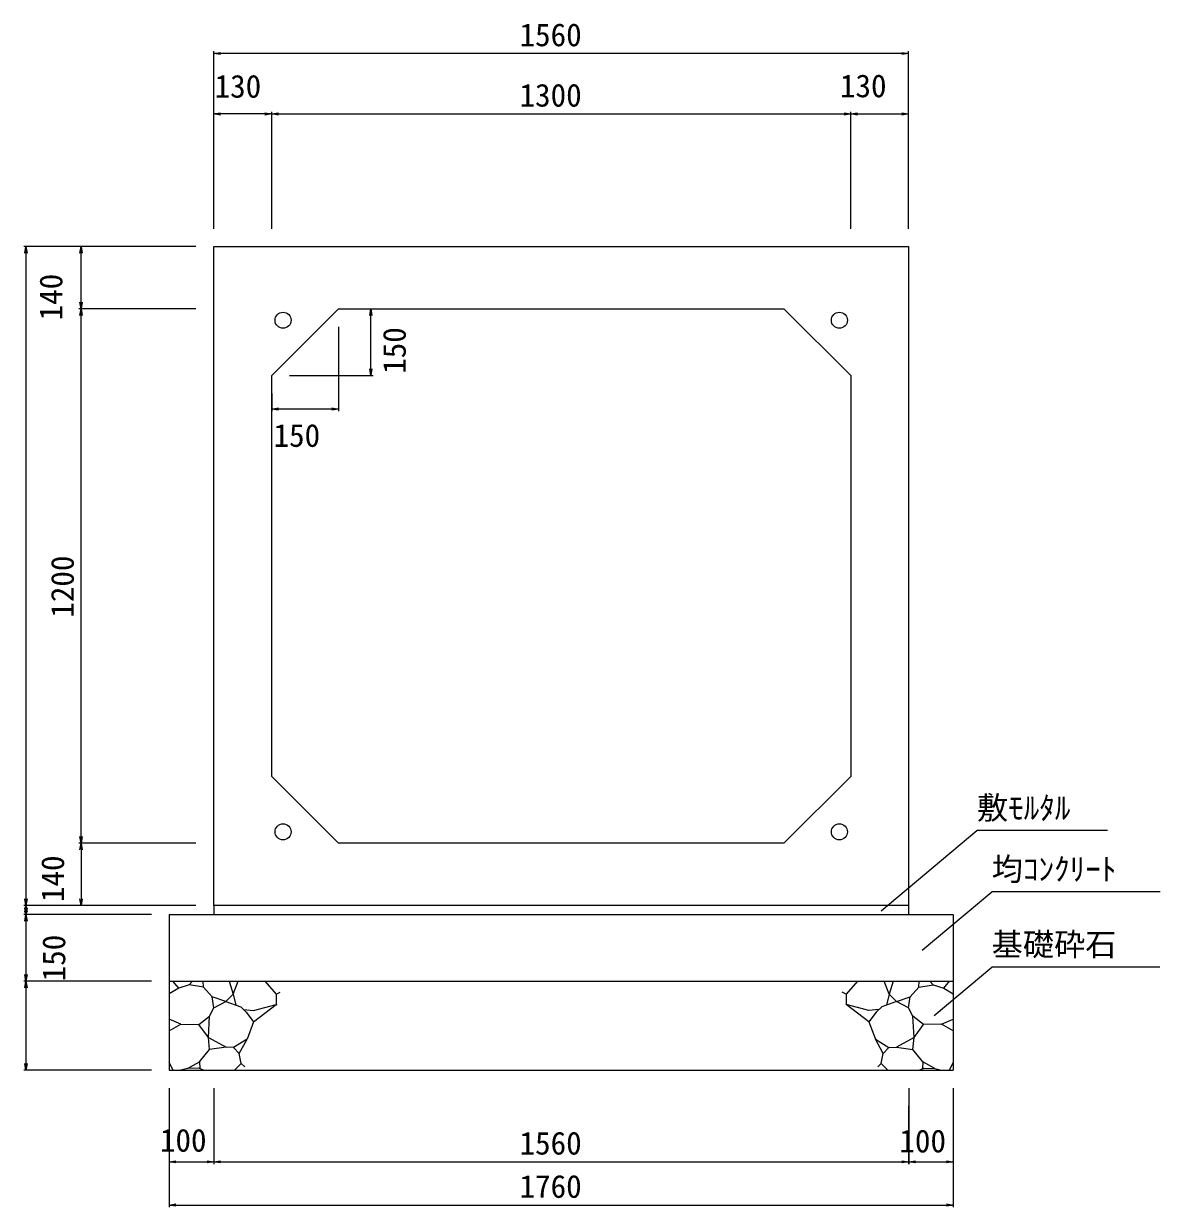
# Model space of a CAD drawing. Units: millimetres on the paper. Extents: x 0 to 841, y 0 to 594.
# Drawn here: x 200.3 to 327.9, y 184.3 to 317.2 of the extents above; entities that cross this region are included whole.
import ezdxf
from ezdxf.enums import TextEntityAlignment as Align

# ---------------------------------------------------------------- set-up
doc = ezdxf.new("R2010")
doc.units = ezdxf.units.MM
for name, color, linetype, lineweight in [('D-STR-DIM（寸法）', 7, 'Continuous', 18), ('D-STR-HTXT（旗揚げ）', 4, 'Continuous', 18), ('D-STR-STRn（構造物）', 5, 'Continuous', 18), ('D-STR（構造物外形線）', 1, 'Continuous', 18)]:
    doc.layers.add(name, color=color, linetype=linetype, lineweight=lineweight)
doc.layers.add('D-STR-TXT（文字）', color=7, linetype='Continuous')
doc.styles.add('ＭＳ ゴシック', font='')
doc.styles.get('ＭＳ ゴシック').set_extended_font_data('MS Gothic')

msp = doc.modelspace()

# ---------------------------------------------------------------- linework, layer by layer
at = {"layer": 'D-STR-DIM（寸法）'}
for p, q in [((221.673, 294.168), (221.673, 314.09)), ((221.673, 313.84), (222.423, 313.965)), ((221.673, 313.84), (221.773, 313.84)), ((222.423, 313.715), (221.673, 313.84)), ((299.573, 313.84), (221.773, 313.84)), ((298.923, 313.965), (299.673, 313.84)), ((299.673, 313.84), (298.923, 313.715)), ((299.673, 313.84), (299.573, 313.84)), ((299.673, 294.168), (299.673, 314.09)), ((221.673, 294.168), (221.673, 307.309)), ((221.673, 307.059), (222.423, 307.184)), ((221.673, 307.059), (221.773, 307.059)), ((222.423, 306.934), (221.673, 307.059)), ((228.073, 307.059), (221.773, 307.059)), ((227.423, 307.184), (228.173, 307.059)), ((228.173, 307.059), (227.423, 306.934)), ((228.173, 307.059), (228.073, 307.059)), ((228.173, 294.168), (228.173, 307.309)), ((228.173, 294.168), (228.173, 307.309)), ((228.173, 307.059), (228.923, 307.184)), ((228.173, 307.059), (228.273, 307.059)), ((228.923, 306.934), (228.173, 307.059)), ((228.273, 307.059), (293.073, 307.059)), ((292.423, 307.184), (293.173, 307.059)), ((293.173, 307.059), (292.423, 306.934)), ((293.173, 307.059), (293.073, 307.059)), ((293.173, 294.168), (293.173, 307.309)), ((293.173, 296.168), (293.173, 307.309)), ((293.173, 307.059), (293.923, 307.184)), ((293.173, 307.059), (293.273, 307.059)), ((293.923, 306.934), (293.173, 307.059)), ((293.273, 307.059), (299.573, 307.059)), ((298.923, 307.184), (299.673, 307.059)), ((299.673, 307.059), (298.923, 306.934)), ((299.673, 307.059), (299.573, 307.059)), ((299.673, 294.168), (299.673, 307.309)), ((219.673, 292.168), (200.337, 292.168)), ((200.462, 291.418), (200.587, 292.168)), ((200.587, 292.168), (200.587, 292.068)), ((200.587, 292.168), (200.712, 291.418)), ((200.587, 292.068), (200.587, 218.268)), ((219.673, 292.168), (206.533, 292.168)), ((206.658, 291.418), (206.783, 292.168)), ((206.783, 292.168), (206.783, 292.068)), ((206.783, 292.168), (206.908, 291.418)), ((206.783, 285.268), (206.783, 292.068)), ((206.783, 285.168), (206.658, 285.918)), ((206.908, 285.918), (206.783, 285.168)), ((219.673, 285.168), (206.533, 285.168)), ((219.673, 285.168), (206.533, 285.168)), ((206.658, 284.418), (206.783, 285.168)), ((206.783, 285.168), (206.783, 285.268)), ((206.783, 285.168), (206.783, 285.068)), ((206.783, 285.168), (206.908, 284.418)), ((206.783, 225.268), (206.783, 285.068)), ((237.673, 285.168), (239.549, 285.168)), ((239.174, 284.418), (239.299, 285.168)), ((239.299, 285.168), (239.299, 285.068)), ((239.299, 285.168), (239.424, 284.418)), ((239.299, 277.768), (239.299, 285.068)), ((235.673, 283.168), (235.673, 273.671)), ((239.299, 277.668), (239.174, 278.418)), ((239.424, 278.418), (239.299, 277.668)), ((230.173, 277.668), (239.549, 277.668)), ((239.299, 277.668), (239.299, 277.768)), ((228.173, 275.668), (228.173, 273.671)), ((228.173, 273.921), (228.923, 274.046)), ((228.173, 273.921), (228.273, 273.921)), ((228.923, 273.796), (228.173, 273.921)), ((235.573, 273.921), (228.273, 273.921)), ((234.923, 274.046), (235.673, 273.921)), ((235.673, 273.921), (234.923, 273.796)), ((235.673, 273.921), (235.573, 273.921)), ((219.673, 225.168), (206.533, 225.168)), ((219.673, 225.168), (206.533, 225.168)), ((206.783, 225.168), (206.658, 225.918)), ((206.658, 224.418), (206.783, 225.168)), ((206.908, 225.918), (206.783, 225.168)), ((206.783, 225.168), (206.783, 225.268)), ((206.783, 225.168), (206.783, 225.068)), ((206.783, 225.168), (206.908, 224.418)), ((206.783, 225.068), (206.783, 218.268)), ((219.673, 218.168), (200.337, 218.168)), ((219.673, 218.168), (200.337, 218.168)), ((200.587, 218.168), (200.462, 218.918)), ((200.462, 217.418), (200.587, 218.168)), ((200.712, 218.918), (200.587, 218.168)), ((200.587, 218.168), (200.587, 218.268)), ((200.587, 218.168), (200.587, 218.068)), ((200.587, 218.168), (200.712, 217.418)), ((200.587, 218.068), (200.587, 217.268)), ((219.673, 218.168), (206.533, 218.168)), ((206.783, 218.168), (206.658, 218.918)), ((206.908, 218.918), (206.783, 218.168)), ((206.783, 218.168), (206.783, 218.268)), ((214.673, 217.168), (200.337, 217.168)), ((214.673, 217.168), (200.337, 217.168)), ((200.587, 217.168), (200.462, 217.918)), ((200.462, 216.418), (200.587, 217.168)), ((200.712, 217.918), (200.587, 217.168)), ((200.587, 217.168), (200.587, 217.268)), ((200.587, 217.168), (200.587, 217.068)), ((200.587, 217.168), (200.712, 216.418)), ((200.587, 217.068), (200.587, 209.768)), ((200.587, 209.668), (200.462, 210.418)), ((200.712, 210.418), (200.587, 209.668)), ((214.673, 209.668), (200.337, 209.668)), ((214.673, 209.668), (200.337, 209.668)), ((200.462, 208.918), (200.587, 209.668)), ((200.587, 209.668), (200.587, 209.768)), ((200.587, 209.668), (200.587, 209.568)), ((200.587, 209.668), (200.712, 208.918)), ((200.587, 209.568), (200.587, 199.768)), ((214.673, 199.668), (200.337, 199.668)), ((200.587, 199.668), (200.462, 200.418)), ((200.712, 200.418), (200.587, 199.668)), ((200.587, 199.668), (200.587, 199.768)), ((216.673, 197.668), (216.673, 184.278)), ((216.673, 197.668), (216.673, 189.131)), ((221.673, 197.668), (221.673, 189.131)), ((299.677, 197.668), (299.677, 189.131)), ((304.673, 197.668), (304.673, 189.131)), ((304.673, 197.668), (304.673, 184.278)), ((221.673, 196.668), (221.673, 189.131)), ((299.673, 195.668), (299.673, 189.131)), ((216.673, 189.381), (217.423, 189.506)), ((216.673, 189.381), (216.773, 189.381)), ((217.423, 189.256), (216.673, 189.381)), ((216.773, 189.381), (221.573, 189.381)), ((220.923, 189.506), (221.673, 189.381)), ((221.673, 189.381), (220.923, 189.256)), ((221.673, 189.381), (221.573, 189.381)), ((221.673, 189.381), (222.423, 189.506)), ((221.673, 189.381), (221.773, 189.381)), ((222.423, 189.256), (221.673, 189.381)), ((221.773, 189.381), (299.573, 189.381)), ((298.923, 189.506), (299.673, 189.381)), ((299.673, 189.381), (298.923, 189.256)), ((299.673, 189.381), (299.573, 189.381)), ((299.677, 189.381), (300.427, 189.506)), ((299.677, 189.381), (299.777, 189.381)), ((300.427, 189.256), (299.677, 189.381)), ((299.777, 189.381), (304.573, 189.381)), ((303.923, 189.506), (304.673, 189.381)), ((304.673, 189.381), (303.923, 189.256)), ((304.673, 189.381), (304.573, 189.381)), ((216.673, 184.528), (217.423, 184.653)), ((216.673, 184.528), (216.773, 184.528)), ((217.423, 184.403), (216.673, 184.528)), ((216.773, 184.528), (304.573, 184.528)), ((303.923, 184.653), (304.673, 184.528)), ((304.673, 184.528), (303.923, 184.403)), ((304.673, 184.528), (304.573, 184.528))]:
    msp.add_line(p, q, dxfattribs=at)
at = {"layer": 'D-STR-HTXT（旗揚げ）'}
for p, q in [((296.606, 217.57), (307.339, 226.588)), ((322.001, 226.588), (307.339, 226.588)), ((301.199, 213.155), (308.998, 219.707)), ((327.923, 219.707), (308.998, 219.707)), ((302.524, 205.815), (308.998, 211.255)), ((327.861, 211.255), (308.998, 211.255))]:
    msp.add_line(p, q, dxfattribs=at)
at = {"layer": 'D-STR-STRn（構造物）'}
for p, q in [((221.673, 218.168), (221.673, 217.168)), ((299.673, 218.168), (299.673, 217.168)), ((216.673, 217.168), (304.673, 217.168)), ((216.673, 217.168), (216.673, 199.668)), ((304.673, 217.168), (304.673, 199.668)), ((216.673, 209.668), (304.673, 209.668)), ((217.738, 208.878), (216.673, 208.251)), ((217.738, 208.878), (217.074, 209.668)), ((218.908, 209.255), (217.738, 208.878)), ((218.908, 209.255), (219.29, 209.668)), ((220.524, 208.995), (218.908, 209.255)), ((220.524, 208.995), (220.487, 209.668)), ((221.499, 207.932), (220.524, 208.995)), ((223.395, 209.668), (223.849, 208.232)), ((223.849, 208.232), (224.409, 209.668)), ((227.398, 209.668), (228.691, 208.227)), ((293.948, 209.668), (292.656, 208.227)), ((297.497, 208.232), (296.937, 209.668)), ((297.951, 209.668), (297.497, 208.232)), ((299.847, 207.932), (300.822, 208.995)), ((300.822, 208.995), (300.859, 209.668)), ((300.822, 208.995), (302.439, 209.255)), ((302.439, 209.255), (302.056, 209.668)), ((302.439, 209.255), (303.609, 208.878)), ((303.609, 208.878), (304.272, 209.668)), ((303.609, 208.878), (304.673, 208.251)), ((221.676, 206.692), (221.499, 207.932)), ((223.046, 207.399), (221.499, 207.932)), ((221.676, 206.692), (223.046, 207.399)), ((223.849, 208.232), (223.046, 207.399)), ((223.046, 207.399), (224.699, 206.788)), ((223.849, 208.232), (224.162, 206.986)), ((228.691, 208.227), (229.128, 208.446)), ((228.691, 208.227), (228.691, 207.045)), ((292.656, 208.227), (292.218, 208.446)), ((292.656, 208.227), (292.656, 207.045)), ((298.301, 207.399), (296.647, 206.788)), ((297.497, 208.232), (297.184, 206.986)), ((297.497, 208.232), (298.301, 207.399)), ((298.301, 207.399), (299.847, 207.932)), ((299.67, 206.692), (298.301, 207.399)), ((299.67, 206.692), (299.847, 207.932)), ((221.206, 205.748), (221.676, 206.692)), ((224.699, 206.788), (225.311, 206.206)), ((225.005, 206.497), (226.128, 206.389)), ((225.311, 206.206), (226.138, 205.105)), ((226.128, 206.389), (228.691, 207.045)), ((226.138, 205.105), (228.691, 207.045)), ((228.691, 207.045), (228.741, 207.034)), ((292.656, 207.045), (292.605, 207.034)), ((295.219, 206.389), (292.656, 207.045)), ((295.208, 205.105), (292.656, 207.045)), ((296.035, 206.206), (295.208, 205.105)), ((296.341, 206.497), (295.219, 206.389)), ((296.647, 206.788), (296.035, 206.206)), ((300.141, 205.748), (299.67, 206.692)), ((217.969, 204.849), (216.673, 205.395)), ((216.673, 204.112), (217.969, 204.849)), ((217.969, 204.849), (220.006, 204.815)), ((220.006, 204.815), (221.206, 205.748)), ((221.064, 203.347), (220.006, 204.815)), ((221.064, 203.347), (221.206, 205.748)), ((226.138, 205.105), (225.411, 203.161)), ((295.208, 205.105), (295.936, 203.161)), ((300.283, 203.347), (300.141, 205.748)), ((301.34, 204.815), (300.141, 205.748)), ((300.283, 203.347), (301.34, 204.815)), ((303.377, 204.849), (301.34, 204.815)), ((303.377, 204.849), (304.673, 205.395)), ((304.673, 204.112), (303.377, 204.849)), ((221.191, 201.995), (221.064, 203.347)), ((221.064, 203.347), (223.05, 202.272)), ((223.05, 202.272), (221.191, 201.995)), ((223.889, 202.209), (223.05, 202.272)), ((225.411, 203.161), (223.889, 202.209)), ((223.889, 202.209), (224.522, 201.56)), ((224.522, 201.56), (225.411, 203.161)), ((296.824, 201.56), (295.936, 203.161)), ((295.936, 203.161), (297.457, 202.209)), ((297.457, 202.209), (296.824, 201.56)), ((297.457, 202.209), (298.296, 202.272)), ((300.283, 203.347), (298.296, 202.272)), ((298.296, 202.272), (300.156, 201.995)), ((300.156, 201.995), (300.283, 203.347)), ((220.091, 200.6), (221.191, 201.995)), ((224.76, 200.421), (224.522, 201.56)), ((296.587, 200.421), (296.824, 201.56)), ((301.255, 200.6), (300.156, 201.995)), ((217.1, 199.668), (216.673, 200.557)), ((216.673, 199.668), (304.673, 199.668)), ((218.727, 199.852), (217.968, 199.668)), ((218.727, 199.852), (220.091, 200.6)), ((219.983, 199.898), (218.727, 199.852)), ((220.508, 199.668), (219.983, 199.898)), ((220.091, 200.6), (220.117, 199.903)), ((224.006, 199.668), (224.76, 200.421)), ((224.76, 200.421), (225.15, 200.058)), ((296.587, 200.421), (296.197, 200.058)), ((297.34, 199.668), (296.587, 200.421)), ((300.838, 199.668), (301.363, 199.898)), ((301.255, 200.6), (301.23, 199.903)), ((302.62, 199.852), (301.255, 200.6)), ((301.363, 199.898), (302.62, 199.852)), ((302.62, 199.852), (303.378, 199.668)), ((304.247, 199.668), (304.673, 200.557))]:
    msp.add_line(p, q, dxfattribs=at)
at = {"layer": 'D-STR（構造物外形線）'}
for p, q in [((221.673, 218.168), (221.673, 292.168)), ((221.673, 292.168), (299.673, 292.168)), ((299.673, 292.168), (299.673, 218.168)), ((228.173, 277.668), (235.673, 285.168)), ((235.673, 285.168), (285.673, 285.168)), ((285.673, 285.168), (293.173, 277.668)), ((228.173, 232.668), (228.173, 277.668)), ((293.173, 277.668), (293.173, 232.668)), ((235.673, 225.168), (228.173, 232.668)), ((293.173, 232.668), (285.673, 225.168)), ((285.673, 225.168), (235.673, 225.168)), ((299.673, 218.168), (221.673, 218.168))]:
    msp.add_line(p, q, dxfattribs=at)
for centre in [(229.448, 283.893), (291.898, 283.893), (229.448, 226.443), (291.898, 226.443)]:
    msp.add_circle(centre, 0.9, dxfattribs=at)

# ---------------------------------------------------------------- texts
at = {"layer": 'D-STR-DIM（寸法）', "style": 'ＭＳ ゴシック'}
for s, p in [('1560', (255.992, 313.89)), ('130', (221.764, 308.115)), ('130', (291.957, 308.161)), ('1300', (255.992, 307.109)), ('150', (228.379, 268.905)), ('100', (215.629, 189.759)), ('1560', (255.992, 189.431)), ('100', (298.631, 189.675)), ('1760', (255.992, 184.578))]:
    msp.add_text(s, height=2.566, dxfattribs=at).set_placement(p, align=Align.BOTTOM_LEFT)
for s, p in [('140', (205.446, 283.873)), ('150', (243.997, 277.874)), ('1200', (206.733, 250.487)), ('140', (205.643, 218.558)), ('150', (205.773, 209.653))]:
    msp.add_text(s, height=2.566, rotation=90, dxfattribs=at).set_placement(p, align=Align.BOTTOM_LEFT)
at = {"layer": 'D-STR-TXT（文字）', "style": 'ＭＳ ゴシック'}
for s, p in [('敷ﾓﾙﾀﾙ', (307.339, 227.088)), ('均ｺﾝｸﾘｰﾄ', (308.998, 220.207)), ('基礎砕石', (308.998, 211.755))]:
    msp.add_text(s, height=2.566, dxfattribs=at).set_placement(p, align=Align.BOTTOM_LEFT)

doc.saveas('drawing.dxf')
